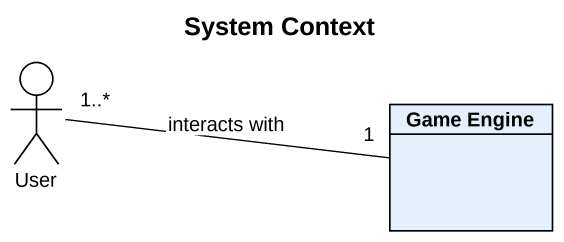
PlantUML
@startuml
title System Context
allowmixing
hide circle
hide empty members
actor User
class "Game Engine" as Game_Engine
Game_Engine "1" -left- "1..*" User : interacts with
@enduml
